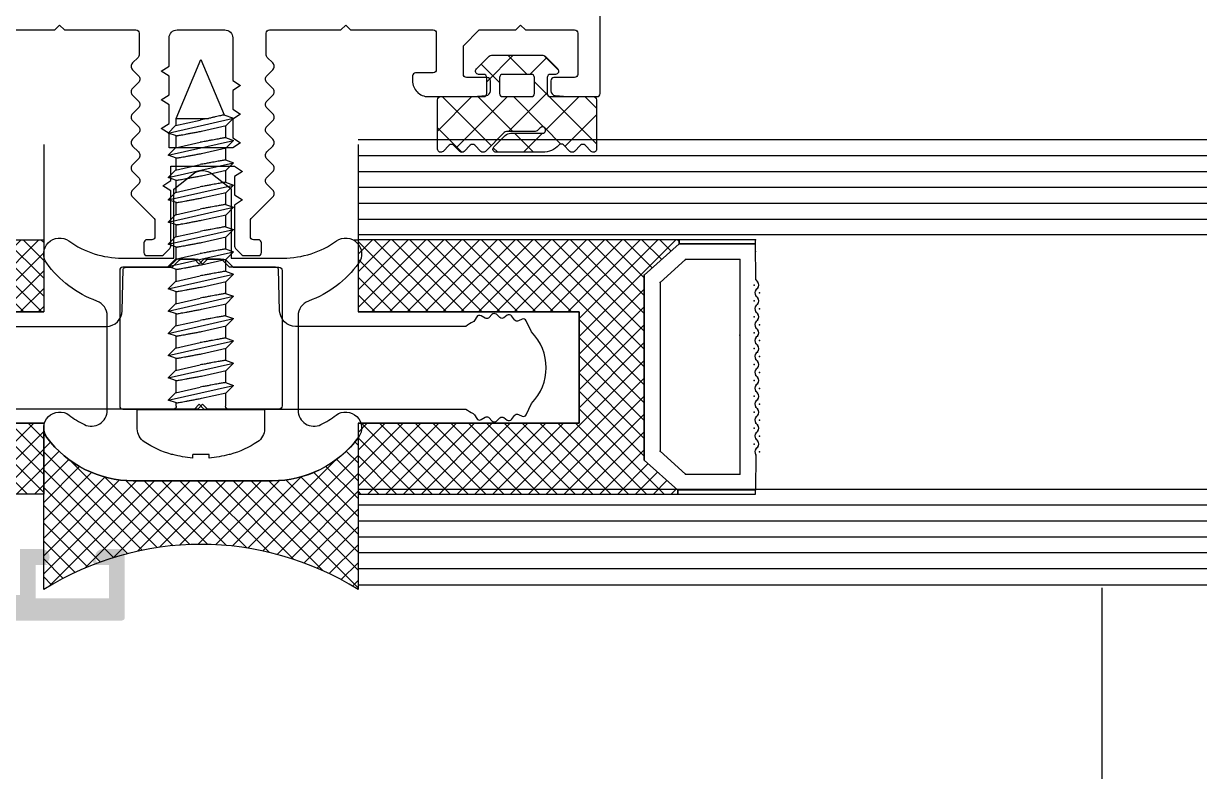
# Model space of a CAD drawing. Header units: inches. Extents: x 21 to 38546, y 13 to 15001.
# Drawn here: x 4308.19 to 4315.59, y 962.34 to 967.04 of the extents above; entities that cross this region are included whole.
import ezdxf

# ---------------------------------------------------------------- set-up
doc = ezdxf.new("R2010")
doc.units = ezdxf.units.IN
doc.header["$MEASUREMENT"] = 0
doc.set_wipeout_variables(frame=1)
for name, color, linetype, lineweight in [('Z_MİM_-KM-GLAZ', 8, 'Continuous', 25), ('Z_MİM_-KM-PAINT', 8, 'Continuous', 25), ('Z_MİM_-KM-PATTERN-00', 8, 'Continuous', 25), ('Z_MİM_-KM-STRS', 8, 'Continuous', 25), ('Z_MİM_78-köpük', 8, 'Continuous', 25), ('Z_MİM_Aksesuar', 8, 'Continuous', 25), ('Z_MİM_ALUMINIUM', 8, 'Continuous', 25), ('Z_MİM_fitiller_k', 8, 'Continuous', 25), ('Z_MİM_KOLON-0.KAT', 8, 'Continuous', 25), ('Z_MİM_MYM_CAM', 8, 'Continuous', 25), ('Z_MİM_PROFIL', 8, 'Continuous', 25), ('Z_MİM_TR', 8, 'Continuous', 25)]:
    doc.layers.add(name, color=color, linetype=linetype, lineweight=lineweight)
pattern_1 = [(315, (355.00484, -10.45002), (0.1122532, 0.1122532), []), (45, (355.00484, -10.45002), (-0.1122532, 0.1122532), [])]

# ---------------------------------------------------------------- blocks, each defined once
blk = doc.blocks.new('TRETUVAR')
at = {"layer": 'Z_MİM_-KM-PATTERN-00'}
h = blk.add_hatch(dxfattribs=at)
h.set_pattern_fill('AR-B816', color=256, scale=0.3, angle=90)
h.set_pattern_definition([(90, (21322.77, 490.03), (-60.96, 4e-15), []), (180, (21322.77, 490.03), (-60.96, -60.96), [60.96, -60.96])])
h.paths.add_polyline_path([(22632.7717, 2700.0323), (19252.7715, 2700.0323), (19252.7715, 2750.0322), (19097.7717, 2750.0323), (19097.7717, 2610.0323), (22542.7717, 2610.0323), (22542.7717, 2080.1297), (22697.7717, 2080.1297), (22697.7717, 1460.1297), (22542.7717, 1460.1297), (22542.7717, 980.0317), (21222.7713, 980.0317), (21222.7713, 590.0317), (20152.7722, 590.0317), (20152.7722, 980.0317), (19012.7715, 980.0317), (19012.7747, 1635.0312), (18722.7715, 1635.0312), (18722.7718, 2610.0323), (18807.7717, 2610.0323), (18807.7717, 2750.0323), (18632.7718, 2750.0323), (18632.7715, 1545.0312), (18922.7743, 1545.0312), (18922.7711, 890.0317), (19882.7722, 890.0317), (19882.7722, 665.0172), (20022.7506, 665.0334), (20022.7705, 490.0317), (21322.7713, 490.0317), (21322.7713, 890.0317), (22632.7717, 890.0317), (22632.7717, 1220.1297), (22797.7717, 1220.1297), (22797.7717, 2180.1297), (22632.7717, 2180.1297)])
h.paths.add_polyline_path([(19082.7717, 2750.0323), (18822.7717, 2750.0323), (18822.7717, 2610.0323), (19082.7717, 2610.0323)], flags=16)
blk = doc.blocks.new('*U219')
at = {"layer": 'Z_MİM_MYM_CAM'}
blk.add_line((211.169, 0), (-387.237, 0), dxfattribs=at)
for points in [[(211.169, 0), (-387.237, 0)], [(211.169, 0), (-387.237, 0)], [(-387.237, -1), (211.169, -1)], [(-387.237, -2), (211.169, -2)], [(-387.237, -3), (211.169, -3)], [(-387.237, -4), (211.169, -4)], [(-387.237, -5), (211.169, -5)], [(-387.237, -6), (211.169, -6)], [(-387.237, -22), (211.169, -22)], [(-387.237, -22), (211.169, -22)], [(211.169, -23), (-387.237, -23)], [(211.169, -24), (-387.237, -24)], [(211.169, -25), (-387.237, -25)], [(211.169, -26), (-387.237, -26)], [(211.169, -27), (-387.237, -27)], [(211.169, -28), (-387.237, -28)], [(211.169, -28), (-387.237, -28)]]:
    blk.add_lwpolyline(points, dxfattribs=at)
blk = doc.blocks.new('V24222')
at = {"linetype": 'Continuous'}
for p, q in [((3035.896, -602.981), (3034.672, -602.981)), ((3035.896, -610.981), (3035.896, -602.981)), ((3033.063, -605.137), (3033.063, -605.21)), ((3036.481, -609.039), (3037.411, -604.923)), ((3037.411, -604.923), (3036.946, -605.392)), ((3037.59, -605.435), (3037.411, -604.923)), ((3037.881, -609.039), (3038.811, -604.923)), ((3038.811, -604.923), (3038.346, -605.392)), ((3038.99, -605.435), (3038.811, -604.923)), ((3039.281, -609.039), (3040.211, -604.923)), ((3040.211, -604.923), (3039.746, -605.392)), ((3040.39, -605.435), (3040.211, -604.923)), ((3040.681, -609.039), (3041.611, -604.923)), ((3041.611, -604.923), (3041.146, -605.392)), ((3041.79, -605.435), (3041.611, -604.923)), ((3042.081, -609.039), (3043.011, -604.923)), ((3043.011, -604.923), (3042.546, -605.392)), ((3043.19, -605.435), (3043.011, -604.923)), ((3043.481, -609.039), (3044.411, -604.923)), ((3044.411, -604.923), (3043.946, -605.392)), ((3044.59, -605.435), (3044.411, -604.923)), ((3044.881, -609.039), (3045.811, -604.923)), ((3045.811, -604.923), (3045.346, -605.392)), ((3045.99, -605.435), (3045.811, -604.923)), ((3046.281, -609.039), (3047.211, -604.923)), ((3047.211, -604.923), (3046.746, -605.392)), ((3047.39, -605.435), (3047.211, -604.923)), ((3047.681, -609.039), (3048.611, -604.923)), ((3048.611, -604.923), (3048.146, -605.392)), ((3048.79, -605.435), (3048.611, -604.923)), ((3049.081, -609.039), (3050.011, -604.923)), ((3050.011, -604.923), (3049.546, -605.392)), ((3050.19, -605.435), (3050.011, -604.923)), ((3050.481, -609.039), (3051.411, -604.923)), ((3051.411, -604.923), (3050.946, -605.392)), ((3051.59, -605.435), (3051.411, -604.923)), ((3051.881, -609.039), (3052.811, -604.923)), ((3052.811, -604.923), (3052.346, -605.392)), ((3052.99, -605.435), (3052.811, -604.923)), ((3053.281, -609.039), (3054.211, -604.923)), ((3054.211, -604.923), (3053.746, -605.392)), ((3054.422, -605.529), (3054.211, -604.923)), ((3036.937, -605.431), (3036.096, -605.431)), ((3036.596, -606.942), (3036.946, -605.392)), ((3038.337, -605.431), (3037.587, -605.431)), ((3037.996, -606.942), (3038.346, -605.392)), ((3039.737, -605.431), (3038.987, -605.431)), ((3039.396, -606.942), (3039.746, -605.392)), ((3041.137, -605.431), (3040.387, -605.431)), ((3040.796, -606.942), (3041.146, -605.392)), ((3042.537, -605.431), (3041.787, -605.431)), ((3042.196, -606.942), (3042.546, -605.392)), ((3043.937, -605.431), (3043.187, -605.431)), ((3043.596, -606.942), (3043.946, -605.392)), ((3045.337, -605.431), (3044.587, -605.431)), ((3044.996, -606.942), (3045.346, -605.392)), ((3046.737, -605.431), (3045.987, -605.431)), ((3046.396, -606.942), (3046.746, -605.392)), ((3048.137, -605.431), (3047.387, -605.431)), ((3047.796, -606.942), (3048.146, -605.392)), ((3049.537, -605.431), (3048.787, -605.431)), ((3049.196, -606.942), (3049.546, -605.392)), ((3050.937, -605.431), (3050.187, -605.431)), ((3050.596, -606.942), (3050.946, -605.392)), ((3052.337, -605.431), (3051.587, -605.431)), ((3051.996, -606.942), (3052.346, -605.392)), ((3053.737, -605.431), (3052.987, -605.431)), ((3053.396, -606.942), (3053.746, -605.392)), ((3057.896, -606.981), (3054.422, -605.526)), ((3032.837, -606.466), (3033.063, -606.466)), ((3033.063, -606.466), (3033.063, -607.496)), ((3054.196, -608.531), (3054.196, -606.493)), ((3036.946, -608.57), (3037.296, -607.02)), ((3038.346, -608.57), (3038.696, -607.02)), ((3039.746, -608.57), (3040.096, -607.02)), ((3041.146, -608.57), (3041.496, -607.02)), ((3042.546, -608.57), (3042.896, -607.02)), ((3043.946, -608.57), (3044.296, -607.02)), ((3045.346, -608.57), (3045.696, -607.02)), ((3046.746, -608.57), (3047.096, -607.02)), ((3048.146, -608.57), (3048.496, -607.02)), ((3049.546, -608.57), (3049.896, -607.02)), ((3050.946, -608.57), (3051.296, -607.02)), ((3052.346, -608.57), (3052.696, -607.02)), ((3053.746, -608.57), (3054.096, -607.02)), ((3054.196, -608.531), (3057.896, -606.981)), ((3032.837, -607.496), (3033.063, -607.496)), ((3033.063, -608.751), (3033.063, -608.825)), ((3036.096, -608.531), (3036.304, -608.531)), ((3036.302, -608.526), (3036.481, -609.039)), ((3036.481, -609.039), (3036.946, -608.57)), ((3036.955, -608.531), (3037.704, -608.531)), ((3037.702, -608.526), (3037.881, -609.039)), ((3037.881, -609.039), (3038.346, -608.57)), ((3038.355, -608.531), (3039.104, -608.531)), ((3039.102, -608.526), (3039.281, -609.039)), ((3039.281, -609.039), (3039.746, -608.57)), ((3039.755, -608.531), (3040.504, -608.531)), ((3040.502, -608.526), (3040.681, -609.039)), ((3040.681, -609.039), (3041.146, -608.57)), ((3041.155, -608.531), (3041.904, -608.531)), ((3041.902, -608.526), (3042.081, -609.039)), ((3042.081, -609.039), (3042.546, -608.57)), ((3042.555, -608.531), (3043.304, -608.531)), ((3043.302, -608.526), (3043.481, -609.039)), ((3043.481, -609.039), (3043.946, -608.57)), ((3043.955, -608.531), (3044.704, -608.531)), ((3044.702, -608.526), (3044.881, -609.039)), ((3044.881, -609.039), (3045.346, -608.57)), ((3045.355, -608.531), (3046.104, -608.531)), ((3046.102, -608.526), (3046.281, -609.039)), ((3046.281, -609.039), (3046.746, -608.57)), ((3046.755, -608.531), (3047.504, -608.531)), ((3047.502, -608.526), (3047.681, -609.039)), ((3047.681, -609.039), (3048.146, -608.57)), ((3048.155, -608.531), (3048.904, -608.531)), ((3048.902, -608.526), (3049.081, -609.039)), ((3049.081, -609.039), (3049.546, -608.57)), ((3049.555, -608.531), (3050.304, -608.531)), ((3050.302, -608.526), (3050.481, -609.039)), ((3050.481, -609.039), (3050.946, -608.57)), ((3050.955, -608.531), (3051.704, -608.531)), ((3051.702, -608.526), (3051.881, -609.039)), ((3051.881, -609.039), (3052.346, -608.57)), ((3052.355, -608.531), (3053.104, -608.531)), ((3053.102, -608.526), (3053.281, -609.039)), ((3053.281, -609.039), (3053.746, -608.57)), ((3053.755, -608.531), (3054.196, -608.531)), ((3034.672, -610.981), (3035.896, -610.981))]:
    blk.add_line(p, q, dxfattribs=at)
for centre, radius, start, end in [((3039.296, -606.981), 6.5, 146.80355, 163.52095), ((3034.672, -603.956), 0.975, 90, 146.80355), ((3039.296, -606.981), 6.48, 164.1432, 175.44129), ((3036.096, -605.231), 0.2, 180, 270), ((3039.296, -606.981), 6.48, 184.55871, 195.8568), ((3039.296, -606.981), 6.5, 196.47905, 213.19645), ((3036.096, -608.731), 0.2, 90, 180), ((3034.672, -610.006), 0.975, 213.19645, 270)]:
    blk.add_arc(centre, radius, start, end, dxfattribs=at)
for points, knots in [([(3037.587, -605.435), (3037.587, -605.435), (3037.588, -605.435), (3037.579, -605.484), (3037.563, -605.574), (3037.542, -605.693), (3037.517, -605.831), (3037.49, -605.979), (3037.459, -606.151), (3037.421, -606.356), (3037.378, -606.591), (3037.334, -606.819), (3037.307, -606.964), (3037.296, -607.02)], [0, 0, 0, 0, 0.067498, 0.172426, 0.274213, 0.378912, 0.459082, 0.540613, 0.628383, 0.717903, 0.823022, 0.931116, 1, 1, 1, 1]), ([(3038.987, -605.435), (3038.987, -605.435), (3038.988, -605.435), (3038.979, -605.484), (3038.963, -605.574), (3038.942, -605.693), (3038.917, -605.831), (3038.89, -605.979), (3038.859, -606.151), (3038.821, -606.356), (3038.778, -606.591), (3038.734, -606.819), (3038.707, -606.964), (3038.696, -607.02)], [0, 0, 0, 0, 0.067498, 0.172426, 0.274213, 0.378912, 0.459082, 0.540613, 0.628383, 0.717903, 0.823022, 0.931116, 1, 1, 1, 1]), ([(3040.387, -605.435), (3040.387, -605.435), (3040.388, -605.435), (3040.379, -605.484), (3040.363, -605.574), (3040.342, -605.693), (3040.317, -605.831), (3040.29, -605.979), (3040.259, -606.151), (3040.221, -606.356), (3040.178, -606.591), (3040.134, -606.819), (3040.107, -606.964), (3040.096, -607.02)], [0, 0, 0, 0, 0.0674976, 0.172426, 0.2742129, 0.3789118, 0.4590818, 0.5406131, 0.6283826, 0.7179026, 0.8230218, 0.9311159, 1, 1, 1, 1]), ([(3041.787, -605.435), (3041.787, -605.435), (3041.788, -605.435), (3041.779, -605.484), (3041.763, -605.574), (3041.742, -605.693), (3041.717, -605.831), (3041.69, -605.979), (3041.659, -606.151), (3041.621, -606.356), (3041.578, -606.591), (3041.534, -606.819), (3041.507, -606.964), (3041.496, -607.02)], [0, 0, 0, 0, 0.0674976, 0.172426, 0.2742129, 0.3789118, 0.4590818, 0.5406131, 0.6283826, 0.7179026, 0.8230218, 0.9311159, 1, 1, 1, 1]), ([(3043.187, -605.435), (3043.187, -605.435), (3043.188, -605.435), (3043.179, -605.484), (3043.163, -605.574), (3043.142, -605.693), (3043.117, -605.831), (3043.09, -605.979), (3043.059, -606.151), (3043.021, -606.356), (3042.978, -606.591), (3042.934, -606.819), (3042.907, -606.964), (3042.896, -607.02)], [0, 0, 0, 0, 0.067498, 0.172426, 0.274213, 0.378912, 0.459082, 0.540613, 0.628383, 0.717903, 0.823022, 0.931116, 1, 1, 1, 1]), ([(3044.587, -605.435), (3044.587, -605.435), (3044.588, -605.435), (3044.579, -605.484), (3044.563, -605.574), (3044.542, -605.693), (3044.517, -605.831), (3044.49, -605.979), (3044.459, -606.151), (3044.421, -606.356), (3044.378, -606.591), (3044.334, -606.819), (3044.307, -606.964), (3044.296, -607.02)], [0, 0, 0, 0, 0.067498, 0.172426, 0.274213, 0.378912, 0.459082, 0.540613, 0.628383, 0.717903, 0.823022, 0.931116, 1, 1, 1, 1]), ([(3045.987, -605.435), (3045.987, -605.435), (3045.988, -605.435), (3045.979, -605.484), (3045.963, -605.574), (3045.942, -605.693), (3045.917, -605.831), (3045.89, -605.979), (3045.859, -606.151), (3045.821, -606.356), (3045.778, -606.591), (3045.734, -606.819), (3045.707, -606.964), (3045.696, -607.02)], [0, 0, 0, 0, 0.067498, 0.172426, 0.274213, 0.378912, 0.459082, 0.540613, 0.628383, 0.717903, 0.823022, 0.931116, 1, 1, 1, 1]), ([(3047.387, -605.435), (3047.387, -605.435), (3047.388, -605.435), (3047.379, -605.484), (3047.363, -605.574), (3047.342, -605.693), (3047.317, -605.831), (3047.29, -605.979), (3047.259, -606.151), (3047.221, -606.356), (3047.178, -606.591), (3047.134, -606.819), (3047.107, -606.964), (3047.096, -607.02)], [0, 0, 0, 0, 0.067498, 0.172426, 0.274213, 0.378912, 0.459082, 0.540613, 0.628383, 0.717903, 0.823022, 0.931116, 1, 1, 1, 1]), ([(3048.787, -605.435), (3048.787, -605.435), (3048.788, -605.435), (3048.779, -605.484), (3048.763, -605.574), (3048.742, -605.693), (3048.717, -605.831), (3048.69, -605.979), (3048.659, -606.151), (3048.621, -606.356), (3048.578, -606.591), (3048.534, -606.819), (3048.507, -606.964), (3048.496, -607.02)], [0, 0, 0, 0, 0.067498, 0.172426, 0.274213, 0.378912, 0.459082, 0.540613, 0.628383, 0.717903, 0.823022, 0.931116, 1, 1, 1, 1]), ([(3050.187, -605.435), (3050.187, -605.435), (3050.188, -605.435), (3050.179, -605.484), (3050.163, -605.574), (3050.142, -605.693), (3050.117, -605.831), (3050.09, -605.979), (3050.059, -606.151), (3050.021, -606.356), (3049.978, -606.591), (3049.934, -606.819), (3049.907, -606.964), (3049.896, -607.02)], [0, 0, 0, 0, 0.067498, 0.172426, 0.274213, 0.378912, 0.459082, 0.540613, 0.628383, 0.717903, 0.823022, 0.931116, 1, 1, 1, 1]), ([(3051.587, -605.435), (3051.587, -605.435), (3051.588, -605.435), (3051.579, -605.484), (3051.563, -605.574), (3051.542, -605.693), (3051.517, -605.831), (3051.49, -605.979), (3051.459, -606.151), (3051.421, -606.356), (3051.378, -606.591), (3051.334, -606.819), (3051.307, -606.964), (3051.296, -607.02)], [0, 0, 0, 0, 0.067498, 0.172426, 0.274213, 0.378912, 0.459082, 0.540613, 0.628383, 0.717903, 0.823022, 0.931116, 1, 1, 1, 1]), ([(3052.987, -605.435), (3052.987, -605.435), (3052.988, -605.435), (3052.979, -605.484), (3052.963, -605.574), (3052.942, -605.693), (3052.917, -605.831), (3052.89, -605.979), (3052.859, -606.151), (3052.821, -606.356), (3052.778, -606.591), (3052.734, -606.819), (3052.707, -606.964), (3052.696, -607.02)], [0, 0, 0, 0, 0.067498, 0.172426, 0.274213, 0.378912, 0.459082, 0.540613, 0.628383, 0.717903, 0.823022, 0.931116, 1, 1, 1, 1]), ([(3054.42, -605.529), (3054.421, -605.528), (3054.422, -605.522), (3054.415, -605.554), (3054.399, -605.627), (3054.373, -605.743), (3054.339, -605.895), (3054.297, -606.075), (3054.249, -606.276), (3054.214, -606.42), (3054.196, -606.493)], [0, 0, 0, 0, 0.0340665, 0.1766316, 0.3139828, 0.4552288, 0.5943087, 0.7371977, 0.8671766, 1, 1, 1, 1]), ([(3036.304, -608.526), (3036.304, -608.526), (3036.304, -608.529), (3036.311, -608.487), (3036.326, -608.403), (3036.348, -608.278), (3036.377, -608.117), (3036.411, -607.926), (3036.452, -607.707), (3036.496, -607.467), (3036.544, -607.211), (3036.578, -607.034), (3036.595, -606.944), (3036.596, -606.942)], [0, 0, 0, 0, 0.053742, 0.158737, 0.260521, 0.365221, 0.467704, 0.573083, 0.676959, 0.783758, 0.889256, 0.997742, 1, 1, 1, 1]), ([(3037.704, -608.526), (3037.704, -608.526), (3037.704, -608.529), (3037.711, -608.487), (3037.726, -608.403), (3037.748, -608.278), (3037.777, -608.117), (3037.811, -607.926), (3037.852, -607.707), (3037.896, -607.467), (3037.944, -607.211), (3037.978, -607.034), (3037.995, -606.944), (3037.996, -606.942)], [0, 0, 0, 0, 0.053742, 0.158737, 0.260521, 0.365221, 0.467704, 0.573083, 0.676959, 0.783758, 0.889256, 0.997742, 1, 1, 1, 1]), ([(3039.104, -608.526), (3039.104, -608.526), (3039.104, -608.529), (3039.111, -608.487), (3039.126, -608.403), (3039.148, -608.278), (3039.177, -608.117), (3039.211, -607.926), (3039.252, -607.707), (3039.296, -607.467), (3039.344, -607.211), (3039.378, -607.034), (3039.395, -606.944), (3039.396, -606.942)], [0, 0, 0, 0, 0.053742, 0.158737, 0.260521, 0.365221, 0.467704, 0.573083, 0.676959, 0.783758, 0.889256, 0.997742, 1, 1, 1, 1]), ([(3040.504, -608.526), (3040.504, -608.526), (3040.504, -608.529), (3040.511, -608.487), (3040.526, -608.403), (3040.548, -608.278), (3040.577, -608.117), (3040.611, -607.926), (3040.652, -607.707), (3040.696, -607.467), (3040.744, -607.211), (3040.778, -607.034), (3040.795, -606.944), (3040.796, -606.942)], [0, 0, 0, 0, 0.053742, 0.158737, 0.260521, 0.365221, 0.467704, 0.573083, 0.676959, 0.783758, 0.889256, 0.997742, 1, 1, 1, 1]), ([(3041.904, -608.526), (3041.904, -608.526), (3041.904, -608.529), (3041.911, -608.487), (3041.926, -608.403), (3041.948, -608.278), (3041.977, -608.117), (3042.011, -607.926), (3042.052, -607.707), (3042.096, -607.467), (3042.144, -607.211), (3042.178, -607.034), (3042.195, -606.944), (3042.196, -606.942)], [0, 0, 0, 0, 0.0537417, 0.158737, 0.2605214, 0.3652209, 0.4677041, 0.5730834, 0.6769594, 0.7837579, 0.8892561, 0.9977416, 1, 1, 1, 1]), ([(3043.304, -608.526), (3043.304, -608.526), (3043.304, -608.529), (3043.311, -608.487), (3043.326, -608.403), (3043.348, -608.278), (3043.377, -608.117), (3043.411, -607.926), (3043.452, -607.707), (3043.496, -607.467), (3043.544, -607.211), (3043.578, -607.034), (3043.595, -606.944), (3043.596, -606.942)], [0, 0, 0, 0, 0.053742, 0.158737, 0.260521, 0.365221, 0.467704, 0.573083, 0.676959, 0.783758, 0.889256, 0.997742, 1, 1, 1, 1]), ([(3044.704, -608.526), (3044.704, -608.526), (3044.704, -608.529), (3044.711, -608.487), (3044.726, -608.403), (3044.748, -608.278), (3044.777, -608.117), (3044.811, -607.926), (3044.852, -607.707), (3044.896, -607.467), (3044.944, -607.211), (3044.978, -607.034), (3044.995, -606.944), (3044.996, -606.942)], [0, 0, 0, 0, 0.053742, 0.158737, 0.260521, 0.365221, 0.467704, 0.573083, 0.676959, 0.783758, 0.889256, 0.997742, 1, 1, 1, 1]), ([(3046.104, -608.526), (3046.104, -608.526), (3046.104, -608.529), (3046.111, -608.487), (3046.126, -608.403), (3046.148, -608.278), (3046.177, -608.117), (3046.211, -607.926), (3046.252, -607.707), (3046.296, -607.467), (3046.344, -607.211), (3046.378, -607.034), (3046.395, -606.944), (3046.396, -606.942)], [0, 0, 0, 0, 0.053742, 0.158737, 0.260521, 0.365221, 0.467704, 0.573083, 0.676959, 0.783758, 0.889256, 0.997742, 1, 1, 1, 1]), ([(3047.504, -608.526), (3047.504, -608.526), (3047.504, -608.529), (3047.511, -608.487), (3047.526, -608.403), (3047.548, -608.278), (3047.577, -608.117), (3047.611, -607.926), (3047.652, -607.707), (3047.696, -607.467), (3047.744, -607.211), (3047.778, -607.034), (3047.795, -606.944), (3047.796, -606.942)], [0, 0, 0, 0, 0.053742, 0.158737, 0.260521, 0.365221, 0.467704, 0.573083, 0.676959, 0.783758, 0.889256, 0.997742, 1, 1, 1, 1]), ([(3048.904, -608.526), (3048.904, -608.526), (3048.904, -608.529), (3048.911, -608.487), (3048.926, -608.403), (3048.948, -608.278), (3048.977, -608.117), (3049.011, -607.926), (3049.052, -607.707), (3049.096, -607.467), (3049.144, -607.211), (3049.178, -607.034), (3049.195, -606.944), (3049.196, -606.942)], [0, 0, 0, 0, 0.053742, 0.158737, 0.260521, 0.365221, 0.467704, 0.573083, 0.676959, 0.783758, 0.889256, 0.997742, 1, 1, 1, 1]), ([(3050.304, -608.526), (3050.304, -608.526), (3050.304, -608.529), (3050.311, -608.487), (3050.326, -608.403), (3050.348, -608.278), (3050.377, -608.117), (3050.411, -607.926), (3050.452, -607.707), (3050.496, -607.467), (3050.544, -607.211), (3050.578, -607.034), (3050.595, -606.944), (3050.596, -606.942)], [0, 0, 0, 0, 0.053742, 0.158737, 0.260521, 0.365221, 0.467704, 0.573083, 0.676959, 0.783758, 0.889256, 0.997742, 1, 1, 1, 1]), ([(3051.704, -608.526), (3051.704, -608.526), (3051.704, -608.529), (3051.711, -608.487), (3051.726, -608.403), (3051.748, -608.278), (3051.777, -608.117), (3051.811, -607.926), (3051.852, -607.707), (3051.896, -607.467), (3051.944, -607.211), (3051.978, -607.034), (3051.995, -606.944), (3051.996, -606.942)], [0, 0, 0, 0, 0.053742, 0.158737, 0.260521, 0.365221, 0.467704, 0.573083, 0.676959, 0.783758, 0.889256, 0.997742, 1, 1, 1, 1]), ([(3053.104, -608.526), (3053.104, -608.526), (3053.104, -608.529), (3053.111, -608.487), (3053.126, -608.403), (3053.148, -608.278), (3053.177, -608.118), (3053.211, -607.926), (3053.252, -607.707), (3053.296, -607.467), (3053.344, -607.211), (3053.378, -607.034), (3053.395, -606.944), (3053.396, -606.942)], [0, 0, 0, 0, 0.053615, 0.158611, 0.260395, 0.365095, 0.467577, 0.572956, 0.676831, 0.783628, 0.889125, 0.99761, 1, 1, 1, 1])]:
    blk.add_open_spline(points, degree=3, knots=knots, dxfattribs=at)
blk.add_open_spline([(3054.196, -606.493), (3054.164, -606.664), (3054.131, -606.84), (3054.096, -607.02)], degree=3, dxfattribs=at)
blk = doc.blocks.new('klips detay')
at = {"layer": 'Z_MİM_Aksesuar'}
h = blk.add_hatch(dxfattribs=at)
h.set_pattern_fill('ANSI37', color=256, scale=0.25, angle=-90, style=0)
h.set_pattern_definition([(315, (-4779.5639, 8940.09785), (0.56126601, 0.56126601), []), (45, (-4779.5639, 8940.09785), (-0.56126601, 0.56126601), [])])
h.paths.add_polyline_path([(0, -4.456), (0, 0), (-20.104, 0), (-20.104, -0.25), (-18, -2.145), (-18, -13.767), (-20.202, -15.75), (-20.202, -16), (0, -16), (0, -11.456), (-13.838, -11.456), (-13.9, -11.456), (-13.9, -4.456)])
blk.add_line((-25.002, -16), (-20.202, -16))
at = {"linetype": 'Continuous'}
for p in [(-20.587, -1.249), (-19, -2.692), (-19, -13.308), (-19, -13.308), (-18, -13.767), (-18, -13.767), (-25.002, -15.25), (-25.002, -15.25), (-25.002, -16), (-20.202, -16), (-20.202, -16)]:
    blk.add_point(p, dxfattribs=at)
at = {"layer": 'Z_MİM_Aksesuar'}
for p, q in [((-25.024, -2.469), (-25.001, -0.25)), ((-25.001, -0.25), (-20.104, -0.25)), ((-20.104, -0.25), (-18, -2.145)), ((-20.587, -1.249), (-24.013, -1.249)), ((-24.013, -14.751), (-24.013, -1.249)), ((-19, -2.692), (-20.587, -1.249)), ((-18, -2.145), (-18, -13.767)), ((-18, -13.767), (-18, -2.145)), ((-25.123, -2.939), (-25.048, -2.865)), ((-19, -13.308), (-19, -2.692)), ((-25.024, -3.469), (-25.128, -3.359)), ((-25.024, -4.469), (-25.128, -4.359)), ((-25.123, -3.939), (-25.048, -3.865)), ((-25.123, -4.939), (-25.048, -4.865)), ((-25.024, -5.469), (-25.128, -5.359)), ((-25.123, -5.939), (-25.048, -5.865)), ((-25.123, -5.939), (-25.048, -5.865)), ((-25.024, -6.469), (-25.128, -6.359)), ((-25.024, -6.469), (-25.128, -6.359)), ((-25.024, -7.469), (-25.128, -7.359)), ((-25.024, -7.469), (-25.128, -7.359)), ((-25.123, -6.939), (-25.048, -6.865)), ((-25.123, -6.939), (-25.048, -6.865)), ((-25.123, -7.939), (-25.048, -7.865)), ((-25.024, -8.469), (-25.128, -8.359)), ((-25.123, -8.939), (-25.048, -8.865)), ((-25.024, -9.469), (-25.128, -9.359)), ((-25.123, -9.939), (-25.048, -9.865)), ((-25.024, -10.469), (-25.128, -10.359)), ((-25.123, -10.939), (-25.048, -10.865)), ((-25.024, -11.469), (-25.128, -11.359)), ((-25.024, -12.469), (-25.128, -12.359)), ((-25.123, -11.939), (-25.048, -11.865)), ((-25.123, -12.939), (-25.048, -12.865)), ((-20.588, -14.751), (-19, -13.308)), ((-25.024, -13.469), (-25.128, -13.359)), ((-25.024, -13.469), (-25.002, -15.75)), ((-18, -13.767), (-20.202, -15.75)), ((-20.202, -15.75), (-18, -13.767)), ((-24.013, -14.751), (-20.588, -14.751)), ((-25.002, -15.75), (-20.202, -15.75))]:
    blk.add_line(p, q, dxfattribs=at)
for points in [[(0, -4.456), (0, 0), (-20.104, 0), (-20.104, -0.25), (-18, -2.145), (-18, -13.767), (-20.202, -15.75), (-20.202, -16), (0, -16), (0, -11.456), (-13.838, -11.456), (-13.9, -11.456), (-13.9, -4.456), (0, -4.456)], [(0, -4.456), (-13.9, -4.456), (-13.9, -11.456), (0, -11.456)]]:
    blk.add_lwpolyline(points, dxfattribs=at)
for centre, start, end in [((-24.911, -3.152), 134.96385, 223.53987), ((-25.261, -2.653), 314.96385, 37.83131), ((-25.261, -3.653), 314.96385, 37.83131), ((-24.911, -4.152), 134.96385, 223.53987), ((-24.911, -5.152), 134.96385, 223.53987), ((-25.261, -4.653), 314.96385, 37.83131), ((-25.261, -5.653), 314.96385, 37.83131), ((-25.261, -5.653), 314.96385, 37.83131), ((-24.911, -6.152), 134.96385, 223.53987), ((-24.911, -6.152), 134.96385, 223.53987), ((-25.261, -6.653), 314.96385, 37.83131), ((-25.261, -6.653), 314.96385, 37.83131), ((-24.911, -7.152), 134.96385, 223.53987), ((-24.911, -7.152), 134.96385, 223.53987), ((-24.911, -8.152), 134.96385, 223.53987), ((-25.261, -7.653), 314.96385, 37.83131), ((-25.261, -8.653), 314.96385, 37.83131), ((-24.911, -9.152), 134.96385, 223.53987), ((-25.261, -9.653), 314.96385, 37.83131), ((-24.911, -10.152), 134.96385, 223.53987), ((-24.911, -11.152), 134.96385, 223.53987), ((-25.261, -10.653), 314.96385, 37.83131), ((-25.261, -11.653), 314.96385, 37.83131), ((-24.911, -12.152), 134.96385, 223.53987), ((-25.261, -12.653), 314.96385, 37.83131), ((-24.911, -13.152), 134.96385, 223.53987)]:
    blk.add_arc(centre, 0.3, start, end, dxfattribs=at)
for p in [(-24.013, -1.249), (-25.261, -2.653), (-25.261, -2.653), (-25.123, -2.939), (-25.123, -2.939), (-25.048, -2.865), (-25.048, -2.865), (-25.024, -2.469), (-25.024, -2.469), (-25.261, -3.653), (-25.261, -3.653), (-25.128, -3.359), (-25.128, -3.359), (-25.024, -3.469), (-25.024, -3.469), (-24.911, -3.152), (-24.911, -3.152), (-25.128, -4.359), (-25.128, -4.359), (-25.123, -3.939), (-25.123, -3.939), (-25.048, -3.865), (-25.048, -3.865), (-24.911, -4.152), (-24.911, -4.152), (-25.261, -4.653), (-25.261, -4.653), (-25.123, -4.939), (-25.123, -4.939), (-25.048, -4.865), (-25.048, -4.865), (-25.024, -4.469), (-25.024, -4.469), (-24.911, -5.152), (-24.911, -5.152), (-24.911, -5.152), (-24.911, -5.152), (-25.261, -5.653), (-25.261, -5.653), (-25.261, -5.653), (-25.261, -5.653), (-25.261, -5.653), (-25.261, -5.653), (-25.261, -5.653), (-25.128, -5.359), (-25.128, -5.359), (-25.048, -5.865), (-25.048, -5.865), (-25.048, -5.865), (-25.024, -5.469), (-25.024, -5.469), (-25.024, -5.469), (-25.261, -6.653), (-25.261, -6.653), (-25.261, -6.653), (-25.261, -6.653), (-25.261, -6.653), (-25.261, -6.653), (-25.261, -6.653), (-25.128, -6.359), (-25.128, -6.359), (-25.128, -6.359), (-25.123, -5.939), (-25.123, -5.939), (-25.123, -5.939), (-25.024, -6.469), (-25.024, -6.469), (-25.024, -6.469), (-24.911, -6.152), (-24.911, -6.152), (-24.911, -6.152), (-24.911, -6.152), (-24.911, -6.152), (-24.911, -6.152), (-24.911, -6.152), (-25.128, -7.359), (-25.128, -7.359), (-25.128, -7.359), (-25.123, -6.939), (-25.123, -6.939), (-25.123, -6.939), (-25.048, -6.865), (-25.048, -6.865), (-25.048, -6.865), (-24.911, -7.152), (-24.911, -7.152), (-24.911, -7.152), (-24.911, -7.152), (-24.911, -7.152), (-24.911, -7.152), (-24.911, -7.152), (-25.261, -7.653), (-25.261, -7.653), (-25.261, -7.653), (-25.261, -7.653), (-25.123, -7.939), (-25.123, -7.939), (-25.048, -7.865), (-25.048, -7.865), (-25.024, -7.469), (-25.024, -7.469), (-25.024, -7.469), (-25.261, -8.653), (-25.261, -8.653), (-25.261, -8.653), (-25.261, -8.653), (-25.128, -8.359), (-25.128, -8.359), (-25.048, -8.865), (-25.048, -8.865), (-25.024, -8.469), (-25.024, -8.469), (-24.911, -8.152), (-24.911, -8.152), (-24.911, -8.152), (-24.911, -8.152), (-25.128, -9.359), (-25.128, -9.359), (-25.123, -8.939), (-25.123, -8.939), (-25.024, -9.469), (-25.024, -9.469), (-24.911, -9.152), (-24.911, -9.152), (-24.911, -9.152), (-24.911, -9.152), (-25.261, -9.653), (-25.261, -9.653), (-25.123, -9.939), (-25.123, -9.939), (-25.048, -9.865), (-25.048, -9.865), (-24.911, -10.152), (-24.911, -10.152), (-24.911, -10.152), (-24.911, -10.152), (-24.013, -10), (-25.261, -10.653), (-25.261, -10.653), (-25.261, -10.653), (-25.261, -10.653), (-25.128, -10.359), (-25.128, -10.359), (-25.123, -10.939), (-25.123, -10.939), (-25.048, -10.865), (-25.048, -10.865), (-25.024, -10.469), (-25.024, -10.469), (-25.261, -11.653), (-25.261, -11.653), (-25.261, -11.653), (-25.261, -11.653), (-25.128, -11.359), (-25.128, -11.359), (-25.024, -11.469), (-25.024, -11.469), (-24.911, -11.152), (-24.911, -11.152), (-24.911, -11.152), (-24.911, -11.152), (-24.911, -11.152), (-24.911, -11.152), (-24.911, -11.152), (-24.911, -11.152), (-25.128, -12.359), (-25.128, -12.359), (-25.123, -11.939), (-25.123, -11.939), (-25.048, -11.865), (-25.048, -11.865), (-25.024, -12.469), (-25.024, -12.469), (-24.911, -12.152), (-24.911, -12.152), (-24.911, -12.152), (-24.911, -12.152), (-24.911, -12.152), (-24.911, -12.152), (-24.911, -12.152), (-24.911, -12.152), (-25.261, -12.653), (-25.261, -12.653), (-25.261, -12.653), (-25.261, -12.653), (-25.123, -12.939), (-25.123, -12.939), (-25.048, -12.865), (-25.048, -12.865), (-24.911, -13.152), (-24.911, -13.152), (-24.911, -13.152), (-24.911, -13.152), (-24.013, -14.751), (-20.588, -14.751)]:
    blk.add_point(p, dxfattribs=at)
at = {"layer": 'Z_MİM_ALUMINIUM'}
for p, q in [((-20.104, 0), (-25.001, 0)), ((-25.001, 0), (-25.001, -0.25)), ((-20.104, -0.25), (-20.104, 0)), ((-25.001, -0.25), (-20.104, -0.25)), ((-20.202, -15.75), (-25.002, -15.75)), ((-25.002, -15.75), (-25.002, -16)), ((-20.202, -16), (-20.202, -15.75))]:
    blk.add_line(p, q, dxfattribs=at)
blk = doc.blocks.new('D09055')
at = {"layer": 'Z_MİM_78-köpük'}
blk.add_lwpolyline([(6, -9.143, -0.314914), (6.657, -8.204, 0.149332), (9.81, -5.822, 0.850698), (8.418, -4.422, -0.156616), (5.062, -5.5), (5.01, -5.5), (5.01, -5.509), (1.81, -5.509), (1.81, -1.168), (0.625, -0.219, 0.351086), (-0.625, -0.219), (-1.79, -1.152), (-1.79, -5.509), (-4.99, -5.509), (-5.062, -5.5, -0.156616), (-8.418, -4.422, 0.850698), (-9.81, -5.822, 0.149332), (-6.657, -8.204, -0.314914), (-6, -9.143), (-6, -15.073, -0.555494), (-7.442, -15.97, -0.047351), (-8.397, -15.381, 0.866334), (-9.803, -16.775, 0.237484), (-4.371, -19.509), (4.371, -19.509, 0.237484), (9.803, -16.775, 0.866334), (8.397, -15.381, -0.047351), (7.442, -15.97, -0.555494), (6, -15.073)], format="xyb", close=True, dxfattribs=at)
blk = doc.blocks.new('-KM-AL1 150_900')
blk.add_wipeout([(151.4879, -34.02), (151.7258, -15.4799), (149.45, -15.45), (149.45, 7.15), (9.45, 7.15), (9.45, -15.45), (7.3978, -15.45), (7.5673, -34.0611)])
at = {"layer": 'Z_MİM_Aksesuar', "linetype": 'ByBlock'}
h = blk.add_hatch(dxfattribs=at)
h.set_pattern_fill('ANSI37', color=256, scale=0.025, angle=-90, style=0)
h.set_pattern_definition([(315, (-67312.76876, 148902.79655), (0.056126600757, 0.056126600757), []), (45, (-67312.76876, 148902.79655), (-0.056126600757, 0.056126600757), [])])
edge = h.paths.add_edge_path()
edge.add_line((81.0118, -34.05), (81.0118, -33.45))
edge.add_line((81.0118, -33.45), (81.0118, -33.0333))
edge.add_arc((81.1118, -33.0334), 0.1, 179.97594, 216.56261)
edge.add_arc((81.5747, -32.6901), 0.6763, 216.56261, 270)
edge.add_line((81.5747, -33.3664), (82.449, -33.3664))
edge.add_arc((82.449, -32.6901), 0.6763, 270, 323.1086)
edge.add_line((82.9898, -33.0961), (82.9898, -33.45))
edge.add_line((82.9898, -33.45), (82.9898, -34.05))
edge.add_arc((82.0008, -35.6314), 1.8652, 57.97883, 122.02117)
at = {"layer": 'Z_MİM_fitiller_k'}
h = blk.add_hatch(dxfattribs=at)
h.set_pattern_fill('ANSI37', color=256, scale=0.05, angle=-90)
h.set_pattern_definition(pattern_1)
edge = h.paths.add_edge_path()
edge.add_line((83.4898, -31.28), (83.4898, -30.97))
edge.add_arc((83.5098, -30.97), 0.02, 90, 180, ccw=False)
edge.add_line((83.5098, -30.95), (83.7798, -30.95))
edge.add_arc((83.7798, -30.93), 0.02, 270, 360)
edge.add_line((83.7998, -30.93), (83.7998, -30.83))
edge.add_arc((83.7798, -30.83), 0.02, 360, 450)
edge.add_line((83.7798, -30.81), (83.7481, -30.81))
edge.add_arc((83.7481, -30.79), 0.02, 135, 270, ccw=False)
edge.add_line((83.734, -30.7759), (83.814, -30.6959))
edge.add_arc((83.8281, -30.71), 0.02, 90, 135, ccw=False)
edge.add_line((83.8281, -30.69), (84.1515, -30.69))
edge.add_arc((84.1515, -30.71), 0.02, 45, 90, ccw=False)
edge.add_line((84.1657, -30.6959), (84.2457, -30.7759))
edge.add_arc((84.2315, -30.79), 0.02, -90, 45, ccw=False)
edge.add_line((84.2315, -30.81), (84.1998, -30.81))
edge.add_arc((84.1998, -30.83), 0.02, 90, 180)
edge.add_line((84.1798, -30.83), (84.1798, -30.93))
edge.add_arc((84.1998, -30.93), 0.02, 180, 270)
edge.add_line((84.1998, -30.95), (84.4698, -30.95))
edge.add_arc((84.4698, -30.97), 0.02, 0, 90, ccw=False)
edge.add_line((84.4898, -30.97), (84.4898, -31.28))
edge.add_arc((84.4698, -31.28), 0.02, -135, 0, ccw=False)
edge.add_line((84.4557, -31.2942), (84.4174, -31.2559))
edge.add_arc((84.4032, -31.27), 0.02, 45, 135)
edge.add_line((84.3891, -31.2559), (84.3508, -31.2942))
edge.add_arc((84.3367, -31.28), 0.02, 225, 315, ccw=False)
edge.add_line((84.3225, -31.2942), (84.2821, -31.2537))
edge.add_arc((84.268, -31.2679), 0.02, 45, 137.60758)
edge.add_arc((84.1498, -31.16), 0.14, 270, 317.60758, ccw=False)
edge.add_line((84.1498, -31.3), (83.8581, -31.3))
edge.add_arc((83.8581, -31.28), 0.02, 135, 270, ccw=False)
edge.add_line((83.844, -31.2659), (83.9152, -31.1947))
edge.add_arc((83.9505, -31.23), 0.05, 90, 135, ccw=False)
edge.add_line((83.9505, -31.18), (84.1498, -31.18))
edge.add_arc((84.1498, -31.16), 0.02, 270, 505.1501)
edge.add_arc((84.0924, -31.12), 0.05, 270, 325.1501, ccw=False)
edge.add_line((84.0924, -31.17), (83.9227, -31.17))
edge.add_arc((83.9227, -31.19), 0.02, 90, 135)
edge.add_line((83.9085, -31.1759), (83.7902, -31.2942))
edge.add_arc((83.7761, -31.28), 0.02, 225, 315, ccw=False)
edge.add_line((83.762, -31.2942), (83.7237, -31.2559))
edge.add_arc((83.7095, -31.27), 0.02, 45, 135)
edge.add_line((83.6954, -31.2559), (83.6571, -31.2942))
edge.add_arc((83.643, -31.28), 0.02, 225, 315, ccw=False)
edge.add_line((83.6288, -31.2942), (83.5905, -31.2559))
edge.add_arc((83.5764, -31.27), 0.02, 45, 135)
edge.add_line((83.5622, -31.2559), (83.524, -31.2942))
edge.add_arc((83.5098, -31.28), 0.02, 180, 315, ccw=False)
edge = h.paths.add_edge_path(flags=16)
edge.add_line((84.0998, -30.93), (84.0998, -30.83))
edge.add_arc((84.0798, -30.83), 0.02, 360, 450)
edge.add_line((84.0798, -30.81), (83.8998, -30.81))
edge.add_arc((83.8998, -30.83), 0.02, 90, 180)
edge.add_line((83.8798, -30.83), (83.8798, -30.93))
edge.add_arc((83.8998, -30.93), 0.02, 180, 270)
edge.add_line((83.8998, -30.95), (84.0798, -30.95))
edge.add_arc((84.0798, -30.93), 0.02, 270, 360)
h = blk.add_hatch(dxfattribs=at)
h.set_pattern_fill('ANSI37', color=256, scale=0.05, angle=-90)
h.set_pattern_definition(pattern_1)
edge = h.paths.add_edge_path()
edge.add_line((83.4898, -31.28), (83.4898, -30.97))
edge.add_arc((83.5098, -30.97), 0.02, 90, 180, ccw=False)
edge.add_line((83.5098, -30.95), (83.7798, -30.95))
edge.add_arc((83.7798, -30.93), 0.02, 270, 360)
edge.add_line((83.7998, -30.93), (83.7998, -30.83))
edge.add_arc((83.7798, -30.83), 0.02, 360, 450)
edge.add_line((83.7798, -30.81), (83.7481, -30.81))
edge.add_arc((83.7481, -30.79), 0.02, 135, 270, ccw=False)
edge.add_line((83.734, -30.7759), (83.814, -30.6959))
edge.add_arc((83.8281, -30.71), 0.02, 90, 135, ccw=False)
edge.add_line((83.8281, -30.69), (84.1515, -30.69))
edge.add_arc((84.1515, -30.71), 0.02, 45, 90, ccw=False)
edge.add_line((84.1657, -30.6959), (84.2457, -30.7759))
edge.add_arc((84.2315, -30.79), 0.02, -90, 45, ccw=False)
edge.add_line((84.2315, -30.81), (84.1998, -30.81))
edge.add_arc((84.1998, -30.83), 0.02, 90, 180)
edge.add_line((84.1798, -30.83), (84.1798, -30.93))
edge.add_arc((84.1998, -30.93), 0.02, 180, 270)
edge.add_line((84.1998, -30.95), (84.4698, -30.95))
edge.add_arc((84.4698, -30.97), 0.02, 0, 90, ccw=False)
edge.add_line((84.4898, -30.97), (84.4898, -31.28))
edge.add_arc((84.4698, -31.28), 0.02, -135, 0, ccw=False)
edge.add_line((84.4557, -31.2942), (84.4174, -31.2559))
edge.add_arc((84.4032, -31.27), 0.02, 45, 135)
edge.add_line((84.3891, -31.2559), (84.3508, -31.2942))
edge.add_arc((84.3367, -31.28), 0.02, 225, 315, ccw=False)
edge.add_line((84.3225, -31.2942), (84.2821, -31.2537))
edge.add_arc((84.268, -31.2679), 0.02, 45, 137.60758)
edge.add_arc((84.1498, -31.16), 0.14, 270, 317.60758, ccw=False)
edge.add_line((84.1498, -31.3), (83.8581, -31.3))
edge.add_arc((83.8581, -31.28), 0.02, 135, 270, ccw=False)
edge.add_line((83.844, -31.2659), (83.9152, -31.1947))
edge.add_arc((83.9505, -31.23), 0.05, 90, 135, ccw=False)
edge.add_line((83.9505, -31.18), (84.1498, -31.18))
edge.add_arc((84.1498, -31.16), 0.02, 270, 505.1501)
edge.add_arc((84.0924, -31.12), 0.05, 270, 325.1501, ccw=False)
edge.add_line((84.0924, -31.17), (83.9227, -31.17))
edge.add_arc((83.9227, -31.19), 0.02, 90, 135)
edge.add_line((83.9085, -31.1759), (83.7902, -31.2942))
edge.add_arc((83.7761, -31.28), 0.02, 225, 315, ccw=False)
edge.add_line((83.762, -31.2942), (83.7237, -31.2559))
edge.add_arc((83.7095, -31.27), 0.02, 45, 135)
edge.add_line((83.6954, -31.2559), (83.6571, -31.2942))
edge.add_arc((83.643, -31.28), 0.02, 225, 315, ccw=False)
edge.add_line((83.6288, -31.2942), (83.5905, -31.2559))
edge.add_arc((83.5764, -31.27), 0.02, 45, 135)
edge.add_line((83.5622, -31.2559), (83.524, -31.2942))
edge.add_arc((83.5098, -31.28), 0.02, 180, 315, ccw=False)
edge = h.paths.add_edge_path(flags=16)
edge.add_line((84.0998, -30.93), (84.0998, -30.83))
edge.add_arc((84.0798, -30.83), 0.02, 360, 450)
edge.add_line((84.0798, -30.81), (83.8998, -30.81))
edge.add_arc((83.8998, -30.83), 0.02, 90, 180)
edge.add_line((83.8798, -30.83), (83.8798, -30.93))
edge.add_arc((83.8998, -30.93), 0.02, 180, 270)
edge.add_line((83.8998, -30.95), (84.0798, -30.95))
edge.add_arc((84.0798, -30.93), 0.02, 270, 360)
at = {"layer": 'Z_MİM_PROFIL'}
h = blk.add_hatch(color=256, dxfattribs=at)
h.paths.add_polyline_path([(77.1405, -32.3953), (78.0222, -32.3953), (78.9039, -32.3953, 0.843039), (78.9622, -32.3853), (78.9622, -32.3653), (78.8886, -32.0906), (78.907, -32.0722, -0.176327), (78.9194, -32.0664), (79.1596, -32.0454, -1.138359), (79.1571, -32.1048, -0.697699), (79.1852, -32.1536), (79.0922, -32.2653), (79.0922, -32.3969), (79.1884, -32.4121, -0.368919), (79.2222, -32.4516), (79.2222, -32.5731, -0.461006), (79.1759, -32.6126), (78.8222, -32.5566), (78.8222, -33.2853), (78.7922, -33.3153), (78.8222, -33.3453), (78.8222, -34.0753), (79.1822, -34.0753), (79.1822, -33.8853, -0.414214), (79.2422, -33.8253), (79.3622, -33.8253, -0.648232), (79.4069, -33.9253), (79.3022, -33.9253), (79.3022, -34.0953), (80.3422, -34.0953), (80.3422, -33.9253), (80.2375, -33.9253, -1.074745), (80.3322, -33.8521, -0.742955), (80.4422, -33.8853), (80.4422, -34.0853), (80.8622, -34.0853), (80.8622, -33.7953), (80.9989, -33.7953, -0.746966), (81.0261, -33.8872, 0.236898), (81.0422, -33.8953), (80.9622, -33.8953), (80.9622, -34.1053), (81.4222, -34.1053), (81.4222, -33.8953), (81.3422, -33.8953, -4.221222), (81.3582, -33.8872, -0.746966), (81.3854, -33.7953), (81.5222, -33.7953), (81.5222, -34.2253, -0.414214), (81.5022, -34.2453), (74.5422, -34.2453, -0.414214), (74.5222, -34.2253), (74.5222, -33.7953), (74.6589, -33.7953, -0.746966), (74.6861, -33.8872, 0.236898), (74.7022, -33.8953), (74.6222, -33.8953), (74.6222, -34.1053), (75.0822, -34.1053), (75.0822, -33.8953), (75.0022, -33.8953, -4.221222), (75.0182, -33.8872, -0.746966), (75.0454, -33.7953), (75.1822, -33.7953), (75.1822, -34.0853), (75.6022, -34.0853), (75.6022, -33.8853, -0.742955), (75.7122, -33.8521, -1.074745), (75.8069, -33.9253), (75.7022, -33.9253), (75.7022, -34.0953), (76.7422, -34.0953), (76.7422, -33.9253), (76.6375, -33.9253, -0.648232), (76.6822, -33.8253), (76.8022, -33.8253, -0.414214), (76.8622, -33.8853), (76.8622, -34.0753), (77.2222, -34.0753), (77.2222, -33.3453), (77.2522, -33.3153), (77.2222, -33.2853), (77.2222, -32.5566), (76.8684, -32.6126, -0.461006), (76.8222, -32.5731), (76.8222, -32.4516, -0.368919), (76.8559, -32.4121), (76.9522, -32.3969), (76.9522, -32.2653), (76.8591, -32.1536, -0.697699), (76.8873, -32.1048, -1.138359), (76.8848, -32.0454), (77.125, -32.0664, -0.176327), (77.1374, -32.0722), (77.1558, -32.0906), (77.0741, -32.3953), (77.0839, -32.3953, 0.707107)])
h.paths.add_polyline_path([(77.3922, -32.5553), (77.3922, -32.7553), (77.3622, -32.7553), (77.3622, -33.8753), (77.3922, -33.8753), (77.3922, -34.0753), (78.0222, -34.0753), (78.6522, -34.0753), (78.6522, -33.8753), (78.6822, -33.8753), (78.6822, -32.7553), (78.6522, -32.7553), (78.6522, -32.5553), (78.0222, -32.5553)], flags=16)
at = {"elevation": 0.0016}
blk.add_lwpolyline([(80.3351, -32.3948), (81.4053, -32.3948, 0.406931), (81.5053, -32.2973), (81.5118, -32.0359, -0.315299), (81.5306, -32.0228), (81.82, -32.0228), (81.8642, -31.9786, -0.198912), (81.8783, -31.9728), (81.9818, -31.9728), (82.0118, -32.0028), (82.0418, -31.9728), (82.1453, -31.9728, -0.198912), (82.1595, -31.9786), (82.2036, -32.0228), (82.4918, -32.0228, -0.414214), (82.5118, -32.0428), (82.5118, -32.8948, -0.414214), (82.4918, -32.9148), (82.0418, -32.9148), (82.0118, -32.8848), (81.9818, -32.9148), (80.3351, -32.9148, -0.04303)], format="xyb", dxfattribs=at)
blk.add_lwpolyline([(84.0803, -32.4294), (84.0476, -32.3592, 0.414214), (84.021, -32.3495), (83.9983, -32.3602, -0.355756), (83.9738, -32.354), (83.9556, -32.3295, 0.414214), (83.9276, -32.3254), (83.9074, -32.3404, -0.355756), (83.8822, -32.3393), (83.8594, -32.319, 0.414214), (83.8312, -32.3207), (83.8145, -32.3394, -0.355756), (83.7895, -32.3435), (83.7631, -32.3282, 0.414214), (83.7358, -32.3355), (83.7225, -32.3587, -0.150328), (83.7138, -32.3667, 0.04303), (83.6666, -32.3948), (82.5963, -32.3948, -0.406931), (82.4963, -32.2973), (82.4898, -32.0359, 0.315299), (82.471, -32.0228), (82.1816, -32.0228), (82.1375, -31.9786, 0.198912), (82.1233, -31.9728), (82.0198, -31.9728), (81.9898, -32.0028), (81.9598, -31.9728), (81.8563, -31.9728, 0.198912), (81.8422, -31.9786), (81.798, -32.0228), (81.5098, -32.0228, 0.414214), (81.4898, -32.0428), (81.4898, -32.8948, 0.414214), (81.5098, -32.9148), (81.9598, -32.9148), (81.9898, -32.8848), (82.0198, -32.9148), (83.6666, -32.9148, 0.04303), (83.7138, -32.9429, -0.150328), (83.7225, -32.9509), (83.7358, -32.974, 0.414214), (83.7631, -32.9813), (83.7895, -32.9661, -0.355756), (83.8145, -32.9701), (83.8312, -32.9889, 0.414214), (83.8594, -32.9905), (83.8822, -32.9702, -0.355756), (83.9074, -32.9691), (83.9276, -32.9841, 0.414214), (83.9556, -32.98), (83.9738, -32.9556, -0.355756), (83.9983, -32.9494), (84.021, -32.96, 0.414214), (84.0476, -32.9503), (84.0803, -32.8801, 0.411835)], format="xyb", close=True, dxfattribs=at)
at = {"layer": 'Z_MİM_Aksesuar', "linetype": 'ByBlock', "elevation": 0.0016}
blk.add_lwpolyline([(81.0118, -34.05), (81.0118, -33.45), (81.0118, -33.0333, 0.16101), (81.0315, -33.093, 0.237484), (81.5747, -33.3664), (82.449, -33.3664, 0.235969), (82.9898, -33.0961), (82.9898, -33.45), (82.9898, -34.05, 0.286945)], format="xyb", close=True, dxfattribs=at)
at = {"layer": 'Z_MİM_Aksesuar', "linetype": 'ByBlock'}
blk.add_arc((82.0008, -35.6314, 0.0016), 1.8652, 57.97883, 122.02117, dxfattribs=at)
at = {"layer": 'Z_MİM_ALUMINIUM', "elevation": 0.0016}
blk.add_lwpolyline([(80.5618, -30.53), (81.0818, -30.53), (81.1118, -30.5), (81.1418, -30.53), (81.5918, -30.53, -0.414214), (81.6118, -30.55), (81.6118, -30.6886, -0.198913), (81.606, -30.7027), (81.5706, -30.7381, 0.414214), (81.5706, -30.7805), (81.6082, -30.8181, -0.414214), (81.6082, -30.8605), (81.5706, -30.8981, 0.414214), (81.5706, -30.9405), (81.6082, -30.9781, -0.414214), (81.6082, -31.0205), (81.5706, -31.0581, 0.414214), (81.5706, -31.1005), (81.6082, -31.1381, -0.414214), (81.6082, -31.1805), (81.5706, -31.2181, 0.414214), (81.5706, -31.2605), (81.6082, -31.2981, -0.414214), (81.6082, -31.3405), (81.5706, -31.3781, 0.414214), (81.5706, -31.4205), (81.6082, -31.4581, -0.414214), (81.6082, -31.5005), (81.5706, -31.5381, 0.414214), (81.5706, -31.5805), (81.706, -31.7159, -0.198912), (81.7118, -31.73), (81.7118, -31.83, -0.414214), (81.6918, -31.85), (81.6618, -31.85, 0.414213), (81.6418, -31.87), (81.6418, -31.93, 0.414213), (81.6618, -31.95), (81.7518, -31.95, 0.198912), (81.766, -31.9442), (81.806, -31.9042, 0.198913), (81.8118, -31.89), (81.8118, -31.5419), (81.7618, -31.51), (81.8118, -31.4782), (81.8118, -31.3882), (82.2118, -31.3882), (82.2618, -31.42), (82.2118, -31.4519), (82.2118, -31.5682), (82.2618, -31.6), (82.2118, -31.6319), (82.2118, -31.89, 0.198913), (82.2177, -31.9042), (82.2577, -31.9442, 0.198912), (82.2718, -31.95), (82.3618, -31.95, 0.414213), (82.3818, -31.93), (82.3818, -31.87, 0.414213), (82.3618, -31.85), (82.3318, -31.85, -0.414214), (82.3118, -31.83), (82.3118, -31.73, -0.198912), (82.3177, -31.7159), (82.453, -31.5805, 0.414214), (82.453, -31.5381), (82.4155, -31.5005, -0.414214), (82.4155, -31.4581), (82.453, -31.4205, 0.414214), (82.453, -31.3781), (82.4155, -31.3405, -0.414214), (82.4155, -31.2981), (82.453, -31.2605, 0.414214), (82.453, -31.2181), (82.4155, -31.1805, -0.414214), (82.4155, -31.1381), (82.453, -31.1005, 0.414214), (82.453, -31.0581), (82.4155, -31.0205, -0.414214), (82.4155, -30.9781), (82.453, -30.9405, 0.414214), (82.453, -30.8981), (82.4155, -30.8605, -0.414214), (82.4155, -30.8181), (82.453, -30.7805, 0.414214), (82.453, -30.7381), (82.4177, -30.7027, -0.198913), (82.4118, -30.6886), (82.4118, -30.55, -0.414214), (82.4318, -30.53), (82.8818, -30.53), (82.9118, -30.5), (82.9418, -30.53), (83.4618, -30.53, -0.414214), (83.4818, -30.55), (83.4818, -30.78, -0.414214), (83.4618, -30.8), (83.3518, -30.8, 0.414213), (83.3318, -30.82), (83.3318, -30.85, 0.414214), (83.4318, -30.95), (83.7118, -30.95, 0.021815), (83.7136, -30.9499), (83.7944, -30.9429, 0.388878), (83.8218, -30.913), (83.8218, -30.85, 0.414213), (83.8018, -30.83), (83.6718, -30.83, -0.414213), (83.6518, -30.81), (83.6518, -30.63), (83.7518, -30.53), (83.9818, -30.53), (84.0118, -30.5), (84.0418, -30.53), (84.3518, -30.53, -0.414213), (84.3718, -30.55), (84.3718, -30.81, -0.414213), (84.3518, -30.83), (84.2218, -30.83, 0.414214), (84.2018, -30.85), (84.2018, -30.913, 0.388879), (84.2292, -30.9429), (84.3101, -30.9499, 0.021817), (84.3118, -30.95), (84.4918, -30.95, 0.414213), (84.5118, -30.93), (84.5118, -21.47, 0.41421)], format="xyb", dxfattribs=at)
blk.add_lwpolyline([(82.2008, -31.2719), (81.8008, -31.2719), (81.8008, -31.1819), (81.7508, -31.15), (81.8008, -31.1182), (81.8008, -31.0019), (81.7508, -30.97), (81.8008, -30.9382), (81.8008, -30.8219), (81.7508, -30.79), (81.8008, -30.7582), (81.8008, -30.58, -0.414214), (81.8508, -30.53), (82.1508, -30.53, -0.414214), (82.2008, -30.58), (82.2008, -30.8482), (82.2508, -30.88), (82.2008, -30.9119), (82.2008, -31.0282), (82.2508, -31.06), (82.2008, -31.0919), (82.2008, -31.2082), (82.2508, -31.24)], format="xyb", close=True, dxfattribs=at)
at = {"layer": 'Z_MİM_fitiller_k', "linetype": 'Continuous', "elevation": 0.0016, "flags": 128}
for points in [[(83.4898, -31.28), (83.4898, -30.97, -0.414214), (83.5098, -30.95), (83.7798, -30.95, 0.414214), (83.7998, -30.93), (83.7998, -30.83, 0.414214), (83.7798, -30.81), (83.7481, -30.81, -0.668179), (83.734, -30.7759), (83.814, -30.6959, -0.198912), (83.8281, -30.69), (84.1515, -30.69, -0.198912), (84.1657, -30.6959), (84.2457, -30.7759, -0.668179), (84.2315, -30.81), (84.1998, -30.81, 0.414214), (84.1798, -30.83), (84.1798, -30.93, 0.414214), (84.1998, -30.95), (84.4698, -30.95, -0.414214), (84.4898, -30.97), (84.4898, -31.28, -0.668179), (84.4557, -31.2942), (84.4174, -31.2559, 0.414214), (84.3891, -31.2559), (84.3508, -31.2942, -0.414214), (84.3225, -31.2942), (84.2821, -31.2537, 0.427607), (84.2532, -31.2544, -0.210768), (84.1498, -31.3), (83.8581, -31.3, -0.668179), (83.844, -31.2659), (83.9152, -31.1947, -0.198912), (83.9505, -31.18), (84.1498, -31.18, 1.650385), (84.1334, -31.1486, -0.245393), (84.0924, -31.17), (83.9227, -31.17, 0.198912), (83.9085, -31.1759), (83.7902, -31.2942, -0.414214), (83.762, -31.2942), (83.7237, -31.2559, 0.414214), (83.6954, -31.2559), (83.6571, -31.2942, -0.414214), (83.6288, -31.2942), (83.5905, -31.2559, 0.414214), (83.5622, -31.2559), (83.524, -31.2942, -0.668179)], [(83.4898, -31.28), (83.4898, -30.97, -0.414214), (83.5098, -30.95), (83.7798, -30.95, 0.414214), (83.7998, -30.93), (83.7998, -30.83, 0.414214), (83.7798, -30.81), (83.7481, -30.81, -0.668179), (83.734, -30.7759), (83.814, -30.6959, -0.198912), (83.8281, -30.69), (84.1515, -30.69, -0.198912), (84.1657, -30.6959), (84.2457, -30.7759, -0.668179), (84.2315, -30.81), (84.1998, -30.81, 0.414214), (84.1798, -30.83), (84.1798, -30.93, 0.414214), (84.1998, -30.95), (84.4698, -30.95, -0.414214), (84.4898, -30.97), (84.4898, -31.28, -0.668179), (84.4557, -31.2942), (84.4174, -31.2559, 0.414214), (84.3891, -31.2559), (84.3508, -31.2942, -0.414214), (84.3225, -31.2942), (84.2821, -31.2537, 0.427607), (84.2532, -31.2544, -0.210768), (84.1498, -31.3), (83.8581, -31.3, -0.668179), (83.844, -31.2659), (83.9152, -31.1947, -0.198912), (83.9505, -31.18), (84.1498, -31.18, 1.650385), (84.1334, -31.1486, -0.245393), (84.0924, -31.17), (83.9227, -31.17, 0.198912), (83.9085, -31.1759), (83.7902, -31.2942, -0.414214), (83.762, -31.2942), (83.7237, -31.2559, 0.414214), (83.6954, -31.2559), (83.6571, -31.2942, -0.414214), (83.6288, -31.2942), (83.5905, -31.2559, 0.414214), (83.5622, -31.2559), (83.524, -31.2942, -0.668179)], [(84.0998, -30.93), (84.0998, -30.83, 0.414214), (84.0798, -30.81), (83.8998, -30.81, 0.414214), (83.8798, -30.83), (83.8798, -30.93, 0.414214), (83.8998, -30.95), (84.0798, -30.95, 0.414214)], [(84.0998, -30.93), (84.0998, -30.83, 0.414214), (84.0798, -30.81), (83.8998, -30.81, 0.414214), (83.8798, -30.83), (83.8798, -30.93, 0.414214), (83.8998, -30.95), (84.0798, -30.95, 0.414214)]]:
    blk.add_lwpolyline(points, format="xyb", close=True, dxfattribs=at)
at = {"layer": 'Z_MİM_MYM_CAM', "elevation": 0.0016}
for points in [[(81.0118, -31.25), (81.0118, -31.85)], [(82.9898, -31.25), (82.9898, -31.85)], [(82.9898, -31.65), (82.9898, -31.65)], [(82.9898, -31.75), (82.9898, -31.75)], [(82.9644, -31.85), (82.9898, -31.85)], [(82.9644, -31.85), (82.9898, -31.85)]]:
    blk.add_lwpolyline(points, dxfattribs=at)
at = {"yscale": 0.1, "zscale": 0.1, "rotation": 180}
for p, xscale in [((81.0118, -33.45, 0.0016), -0.1), ((81.0118, -33.45, 0.0016), -0.1), ((82.9898, -33.45, 0.0016), 0.1), ((82.9898, -33.45, 0.0016), 0.1)]:
    blk.add_blockref('klips detay', p, dxfattribs=dict(at, xscale=xscale))
at = {"layer": 'Z_MİM_Aksesuar', "xscale": -0.1, "yscale": 0.1, "zscale": 0.1, "rotation": 270}
blk.add_blockref('V24222', (142.6989, -336.5069, 0.0016), dxfattribs=at)
at = {"layer": 'Z_MİM_KOLON-0.KAT', "xscale": 0.1, "yscale": 0.1, "zscale": 0.1, "rotation": 180}
blk.add_blockref('*U219', (104.1067, -34.02), dxfattribs=at)
at = {"layer": 'Z_MİM_TR', "xscale": -0.1, "yscale": 0.1, "zscale": 0.1}
blk.add_blockref('D09055', (82.0118, -31.4155, 0.0016), dxfattribs=at)

msp = doc.modelspace()

# ---------------------------------------------------------------- linework, layer by layer
at = {"layer": 'Z_MİM_-KM-PAINT'}
msp.add_lwpolyline([(4657.2571, 1293.0577), (4657.2571, 966.5831), (3316.2576, 966.5831), (3316.2576, 1621.5832), (3026.2581, 1621.5834), (3026.2581, 2597.5843), (6847.2581, 2597.5843), (6847.2581, 966.5831), (5326.257, 966.5831), (5326.257, 1293.0577)], dxfattribs=at)

# ---------------------------------------------------------------- block references
at = {"layer": 'Z_MİM_-KM-STRS'}
msp.add_blockref('TRETUVAR', (-15696.014, -12.9486), dxfattribs=at)

# ---------------------------------------------------------------- next in the draw order: block references
at = {"layer": 'Z_MİM_-KM-GLAZ'}
msp.add_blockref('-KM-AL1 150_900', (4227.3075, 997.5331), dxfattribs=at)

doc.saveas('drawing.dxf')
